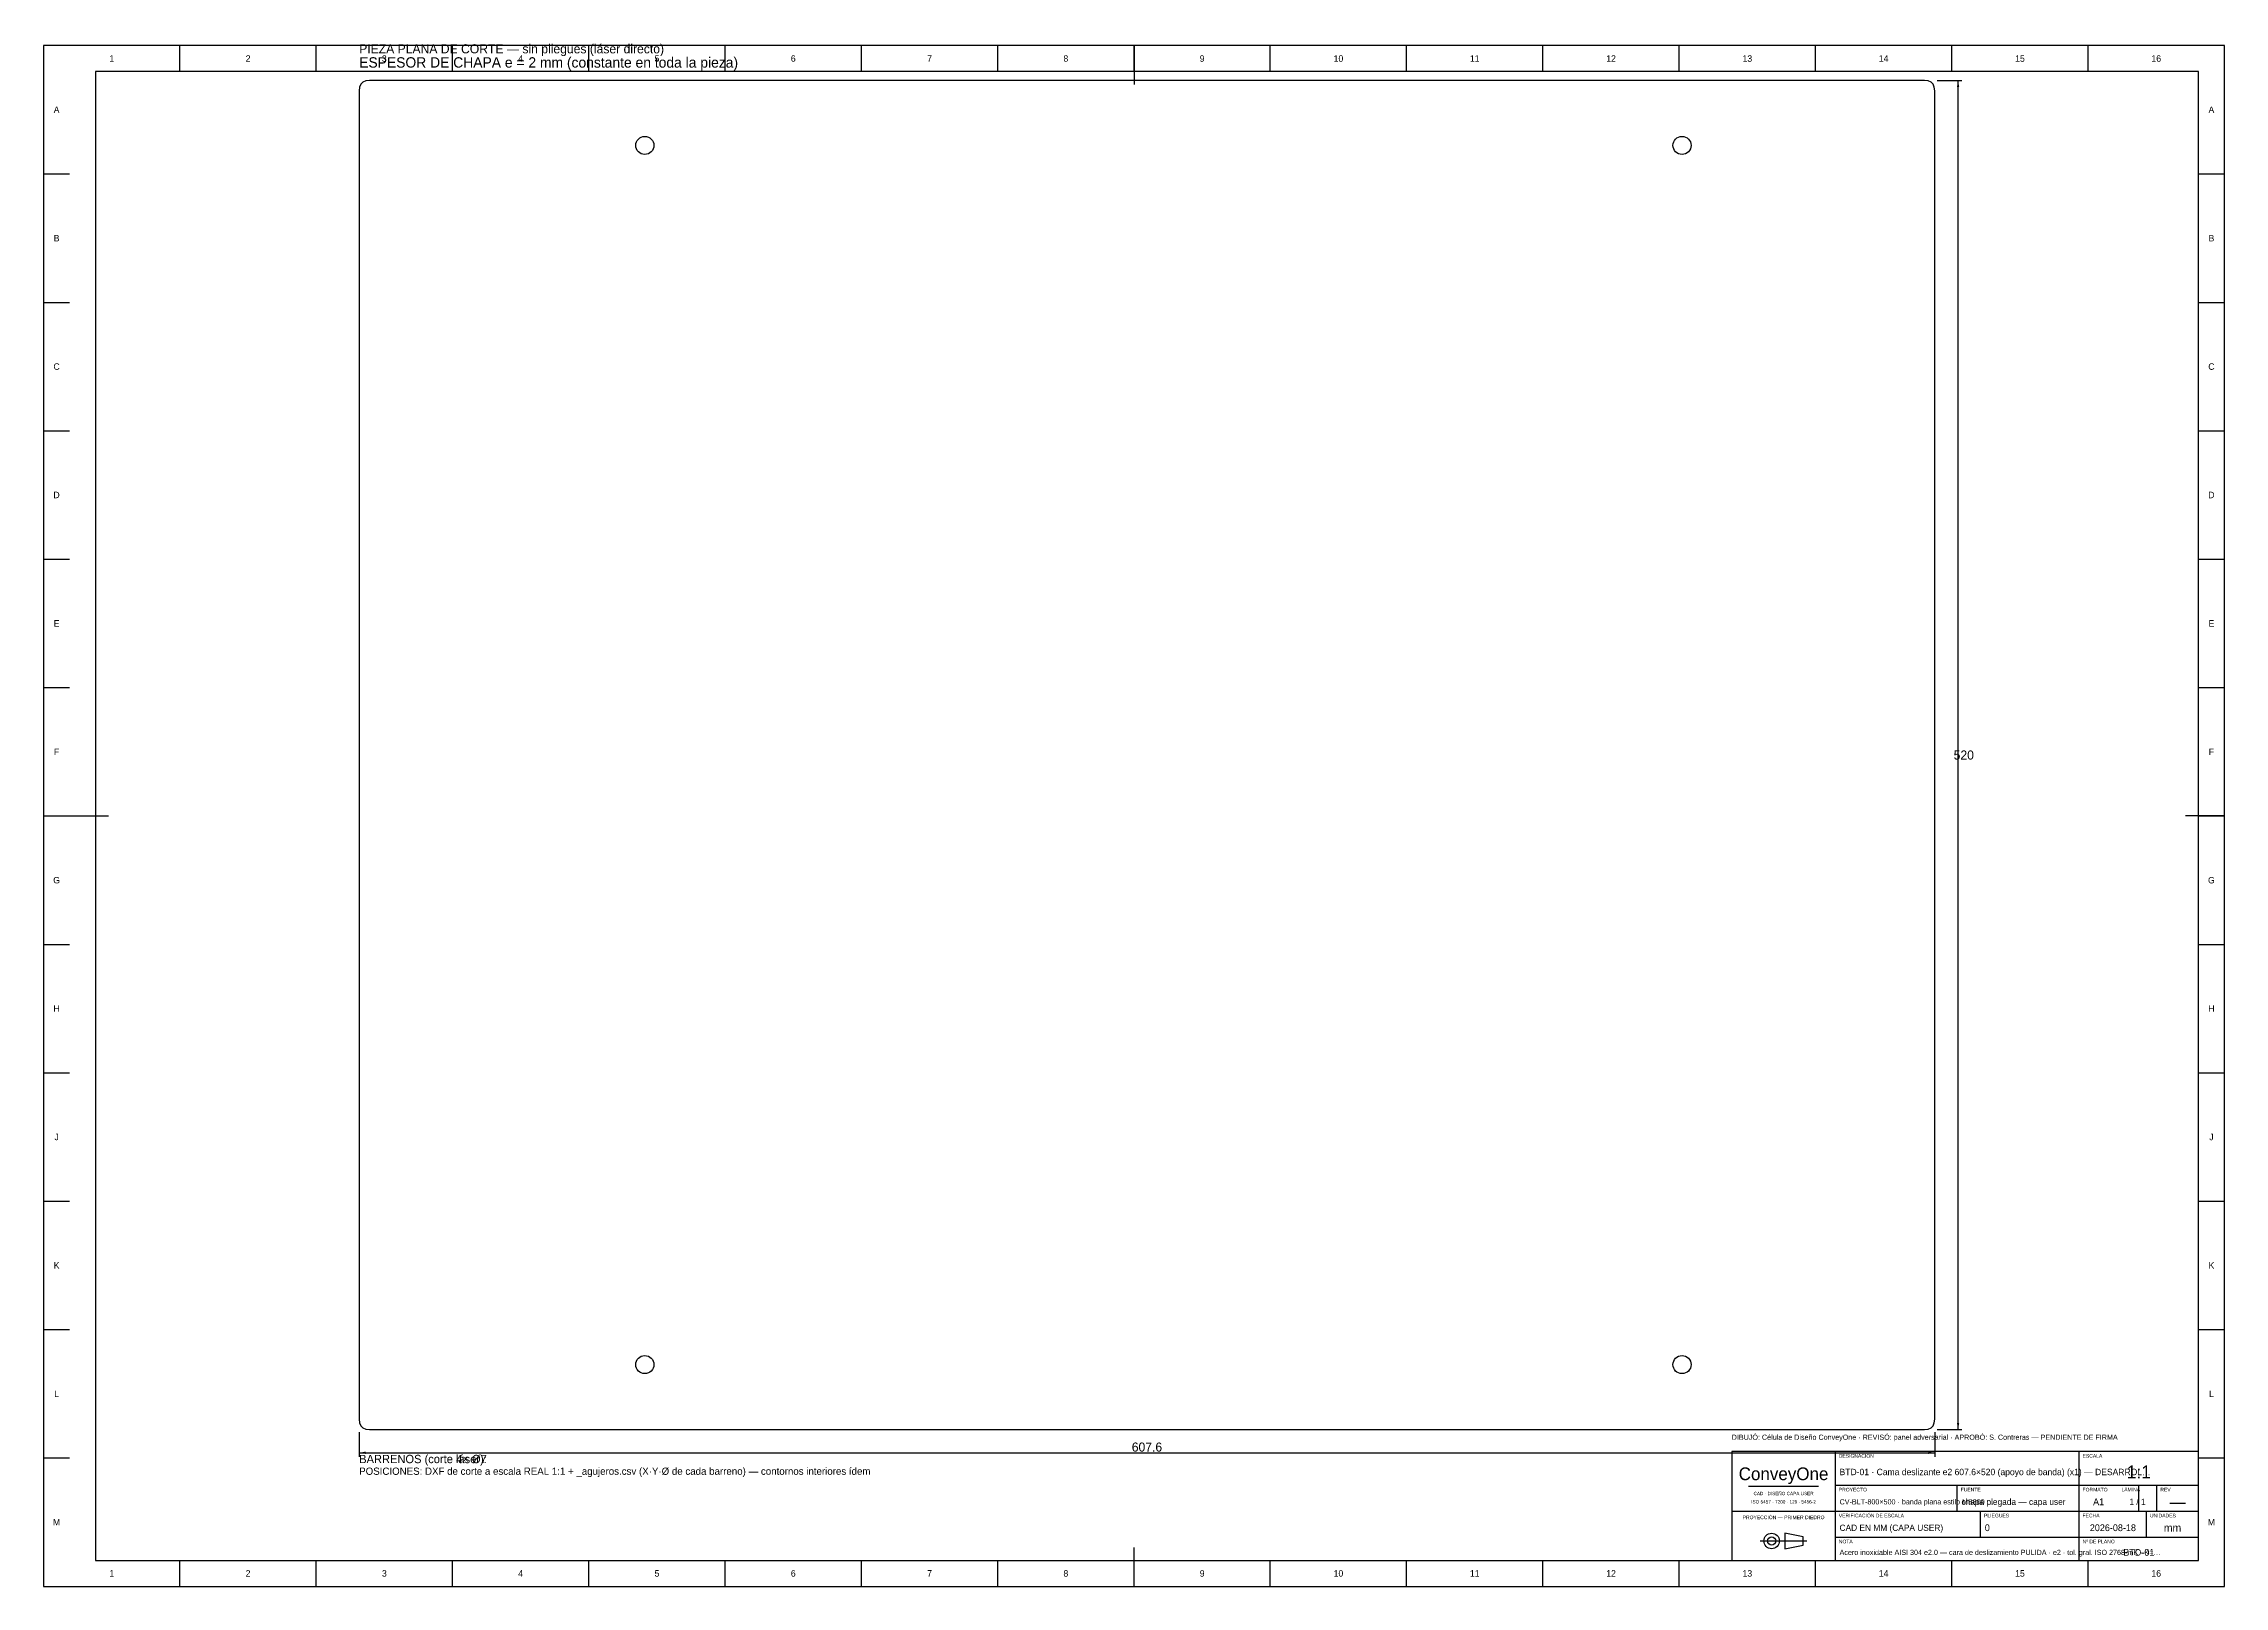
# Model space of a CAD drawing. Extents: x 0 to 841, y 0 to 595.
import ezdxf
from ezdxf.enums import TextEntityAlignment as Align

# ---------------------------------------------------------------- set-up
doc = ezdxf.new("R2010")
doc.units = 0
for name, color, linetype in [('COTAS', 7, 'CONTINUOUS'), ('FINA', 7, 'CONTINUOUS'), ('NORMA', 7, 'CONTINUOUS'), ('TEXTO', 7, 'CONTINUOUS'), ('VISIBLE', 7, 'CONTINUOUS')]:
    doc.layers.add(name, color=color, linetype=linetype)

msp = doc.modelspace()

# ---------------------------------------------------------------- linework, layer by layer
at = {"layer": 'COTAS'}
for p, q in [((730.3, 580.5), (739.8, 580.5)), ((738.3, 60.5), (738.3, 580.5)), ((121.7, 59.5), (121.7, 50)), ((729.3, 59.5), (729.3, 50)), ((730.3, 60.5), (739.8, 60.5)), ((121.7, 51.5), (729.3, 51.5))]:
    msp.add_line(p, q, dxfattribs=at)
for points in [[(738.3, 580.5), (738.75, 578), (737.85, 578)], [(738.3, 60.5), (738.75, 63), (737.85, 63)], [(121.7, 51.5), (124.2, 51.95), (124.2, 51.05)], [(729.3, 51.5), (726.8, 51.95), (726.8, 51.05)]]:
    msp.add_solid(points, dxfattribs=at)
at = {"layer": 'FINA'}
for p, q in [((841, 594), (0, 594)), ((0, 594), (0, 0)), ((52.5625, 584), (52.5625, 594)), ((105.125, 584), (105.125, 594)), ((157.6875, 584), (157.6875, 594)), ((210.25, 584), (210.25, 594)), ((262.8125, 584), (262.8125, 594)), ((315.375, 584), (315.375, 594)), ((367.9375, 584), (367.9375, 594)), ((420.5, 584), (420.5, 594)), ((473.0625, 584), (473.0625, 594)), ((525.625, 584), (525.625, 594)), ((578.1875, 584), (578.1875, 594)), ((630.75, 584), (630.75, 594)), ((683.3125, 584), (683.3125, 594)), ((735.875, 584), (735.875, 594)), ((788.4375, 584), (788.4375, 594)), ((841, 0), (841, 594)), ((0, 544.5), (10, 544.5)), ((831, 544.5), (841, 544.5)), ((0, 495), (10, 495)), ((831, 495), (841, 495)), ((0, 445.5), (10, 445.5)), ((831, 445.5), (841, 445.5)), ((0, 396), (10, 396)), ((831, 396), (841, 396)), ((0, 346.5), (10, 346.5)), ((831, 346.5), (841, 346.5)), ((0, 297), (10, 297)), ((831, 297), (841, 297)), ((0, 247.5), (10, 247.5)), ((831, 247.5), (841, 247.5)), ((0, 198), (10, 198)), ((831, 198), (841, 198)), ((0, 148.5), (10, 148.5)), ((831, 148.5), (841, 148.5)), ((0, 99), (10, 99)), ((831, 99), (841, 99)), ((0, 49.5), (10, 49.5)), ((831, 49.5), (841, 49.5)), ((657.5, 38.6), (684.5, 38.6)), ((691, 39), (785, 39)), ((738, 29), (738, 39)), ((785, 39), (831, 39)), ((808, 29), (808, 39)), ((815, 29), (815, 39)), ((651, 29), (691, 29)), ((691, 29), (785, 29)), ((747, 19), (747, 29)), ((785, 29), (831, 29)), ((811, 19), (811, 29)), ((662.03, 17.5), (679.97, 17.5)), ((691, 19), (785, 19)), ((785, 19), (831, 19)), ((52.5625, 0), (52.5625, 10)), ((105.125, 0), (105.125, 10)), ((157.6875, 0), (157.6875, 10)), ((210.25, 0), (210.25, 10)), ((262.8125, 0), (262.8125, 10)), ((315.375, 0), (315.375, 10)), ((367.9375, 0), (367.9375, 10)), ((420.5, 0), (420.5, 10)), ((473.0625, 0), (473.0625, 10)), ((525.625, 0), (525.625, 10)), ((578.1875, 0), (578.1875, 10)), ((630.75, 0), (630.75, 10)), ((683.3125, 0), (683.3125, 10)), ((735.875, 0), (735.875, 10)), ((788.4375, 0), (788.4375, 10)), ((0, 0), (841, 0))]:
    msp.add_line(p, q, dxfattribs=at)
at = {"layer": 'NORMA'}
for p, q in [((420.5, 594), (420.5, 579)), ((831, 584), (20, 584)), ((20, 584), (20, 10)), ((831, 10), (831, 584)), ((0, 297), (25, 297)), ((841, 297), (826, 297)), ((831, 52), (651, 52)), ((651, 52), (651, 10)), ((691, 10), (691, 52)), ((785, 10), (785, 52)), ((831, 10), (831, 52)), ((20, 10), (831, 10)), ((420.5, 0), (420.5, 15)), ((651, 10), (831, 10))]:
    msp.add_line(p, q, dxfattribs=at)
at = {"layer": 'TEXTO'}
for p, q in [((678.59, 19.11), (671.46, 20.49)), ((671.46, 20.49), (671.46, 14.51)), ((678.59, 15.89), (678.59, 19.11)), ((671.46, 14.51), (678.59, 15.89))]:
    msp.add_line(p, q, dxfattribs=at)
for radius in [2.99, 1.61]:
    msp.add_circle((666.4, 17.5), radius, dxfattribs=at)
at = {"layer": 'VISIBLE'}
for p, q in [((124.26, 580.34), (123.14, 579.86)), ((125.7, 580.5), (124.26, 580.34)), ((725.3, 580.5), (125.7, 580.5)), ((726.74, 580.34), (725.3, 580.5)), ((727.86, 579.86), (726.74, 580.34)), ((121.86, 577.94), (121.7, 576.5)), ((121.7, 576.5), (121.7, 64.5)), ((122.34, 579.06), (121.86, 577.94)), ((123.14, 579.86), (122.34, 579.06)), ((728.66, 579.06), (727.86, 579.86)), ((729.14, 577.94), (728.66, 579.06)), ((729.3, 576.5), (729.14, 577.94)), ((729.3, 64.5), (729.3, 576.5)), ((121.7, 64.5), (121.86, 63.06)), ((121.86, 63.06), (122.34, 61.94)), ((122.34, 61.94), (123.14, 61.14)), ((123.14, 61.14), (124.26, 60.66)), ((124.26, 60.66), (125.7, 60.5)), ((125.7, 60.5), (725.3, 60.5)), ((725.3, 60.5), (726.74, 60.66)), ((726.74, 60.66), (727.86, 61.14)), ((727.86, 61.14), (728.66, 61.94)), ((728.66, 61.94), (729.14, 63.06)), ((729.14, 63.06), (729.3, 64.5))]:
    msp.add_line(p, q, dxfattribs=at)
for centre in [(231.85, 555.5), (631.85, 555.5), (231.85, 85.5), (631.85, 85.5)]:
    msp.add_circle(centre, 3.5, dxfattribs=at)

# ---------------------------------------------------------------- texts
at = {"layer": 'COTAS'}
for s, p in [('520', (740.5, 320.5)), ('607.6', (425.5, 53.7))]:
    msp.add_text(s, height=3.5, dxfattribs=at).set_placement(p, align=Align.MIDDLE_CENTER)
at = {"layer": 'TEXTO'}
for s, height, p in [('1', 2.5, (26.2813, 589)), ('2', 2.5, (78.8438, 589)), ('3', 2.5, (131.4063, 589)), ('4', 2.5, (183.9688, 589)), ('5', 2.5, (236.5313, 589)), ('6', 2.5, (289.0938, 589)), ('7', 2.5, (341.6563, 589)), ('8', 2.5, (394.2188, 589)), ('9', 2.5, (446.7813, 589)), ('10', 2.5, (499.3438, 589)), ('11', 2.5, (551.9063, 589)), ('12', 2.5, (604.4688, 589)), ('13', 2.5, (657.0313, 589)), ('14', 2.5, (709.5938, 589)), ('15', 2.5, (762.1563, 589)), ('16', 2.5, (814.7188, 589)), ('A', 2.5, (5, 569.25)), ('A', 2.5, (836, 569.25)), ('B', 2.5, (5, 519.75)), ('B', 2.5, (836, 519.75)), ('C', 2.5, (5, 470.25)), ('C', 2.5, (836, 470.25)), ('D', 2.5, (5, 420.75)), ('D', 2.5, (836, 420.75)), ('E', 2.5, (5, 371.25)), ('E', 2.5, (836, 371.25)), ('F', 2.5, (5, 321.75)), ('F', 2.5, (836, 321.75)), ('G', 2.5, (5, 272.25)), ('G', 2.5, (836, 272.25)), ('H', 2.5, (5, 222.75)), ('H', 2.5, (836, 222.75)), ('J', 2.5, (5, 173.25)), ('J', 2.5, (836, 173.25)), ('K', 2.5, (5, 123.75)), ('K', 2.5, (836, 123.75)), ('L', 2.5, (5, 74.25)), ('L', 2.5, (836, 74.25)), ('ConveyOne', 4.9, (671, 43.4)), ('1:1', 5, (808, 44.1)), ('CAD · DISEÑO CAPA USER', 1.3, (671, 35.8)), ('A1', 2.6, (792.5, 32.6)), ('1 / 1', 2.4, (807.5, 32.6)), ('M', 2.5, (5, 24.75)), ('PROYECCIÓN — PRIMER DIEDRO', 1.4, (671, 26.6)), ('ISO 5457 · 7200 · 129 · 5456-2', 1.3, (671, 32.6)), ('—', 4.6, (823, 32.6)), ('M', 2.5, (836, 24.75)), ('2026-08-18', 2.6, (798, 22.6)), ('mm', 3, (821, 22.6)), ('BTD-01', 2.6, (808, 13.1)), ('1', 2.5, (26.2813, 5)), ('2', 2.5, (78.8438, 5)), ('3', 2.5, (131.4063, 5)), ('4', 2.5, (183.9688, 5)), ('5', 2.5, (236.5313, 5)), ('6', 2.5, (289.0938, 5)), ('7', 2.5, (341.6563, 5)), ('8', 2.5, (394.2188, 5)), ('9', 2.5, (446.7813, 5)), ('10', 2.5, (499.3438, 5)), ('11', 2.5, (551.9063, 5)), ('12', 2.5, (604.4688, 5)), ('13', 2.5, (657.0313, 5)), ('14', 2.5, (709.5938, 5)), ('15', 2.5, (762.1563, 5)), ('16', 2.5, (814.7188, 5))]:
    msp.add_text(s, height=height, dxfattribs=at).set_placement(p, align=Align.MIDDLE_CENTER)
for s, height, p in [('PIEZA PLANA DE CORTE — sin pliegues (láser directo)', 3.5, (121.7, 591)), ('ESPESOR DE CHAPA e = 2 mm (constante en toda la pieza)', 4, (121.7, 585.5)), ('DIBUJÓ: Célula de Diseño ConveyOne · REVISÓ: panel adversarial · APROBÓ: S. Contreras — PENDIENTE DE FIRMA', 2, (651, 56.5)), ('BARRENOS (corte láser): ', 3.2, (121.7, 47.5)), ('4× Ø7', 3.2, (159.1272, 47.5)), ('DESIGNACIÓN', 1.4, (692.3, 49.6)), ('ESCALA', 1.4, (786.3, 49.6)), ('POSICIONES: DXF de corte a escala REAL 1:1 + _agujeros.csv (X·Y·Ø de cada barreno) — contornos interiores ídem', 2.8, (121.7, 43)), ('PROYECTO', 1.4, (692.3, 36.6)), ('FUENTE', 1.4, (739.3, 36.6)), ('FORMATO', 1.4, (786.3, 36.6)), ('LÁMINA', 1.4, (801.3, 36.6)), ('REV', 1.4, (816.3, 36.6)), ('VERIFICACIÓN DE ESCALA', 1.4, (692.3, 26.6)), ('PLIEGUES', 1.4, (748.3, 26.6)), ('FECHA', 1.4, (786.3, 26.6)), ('UNIDADES', 1.4, (812.3, 26.6)), ('NOTA', 1.4, (692.3, 16.6)), ('Nº DE PLANO', 1.4, (786.3, 16.6))]:
    msp.add_text(s, height=height, dxfattribs=at).set_placement(p)
for s, height, p in [('BTD-01 · Cama deslizante e2 607.6×520 (apoyo de banda) (x1) — DESARROL…', 2.4656, (692.6, 44.1)), ('CV-BLT-800×500 · banda plana estilo MB800 …', 2, (692.6, 32.6)), ('chapa plegada — capa user', 2.4, (739.6, 32.6)), ('CAD EN MM (CAPA USER)', 2.4, (692.6, 22.6)), ('0', 2.6, (748.6, 22.6)), ('Acero inoxidable AISI 304 e2.0 — cara de deslizamiento PULIDA · e2 · tol. gral. ISO 2768-mK · K=…', 2, (692.6, 13.1))]:
    msp.add_text(s, height=height, dxfattribs=at).set_placement(p, align=Align.MIDDLE_LEFT)

doc.saveas('drawing.dxf')
